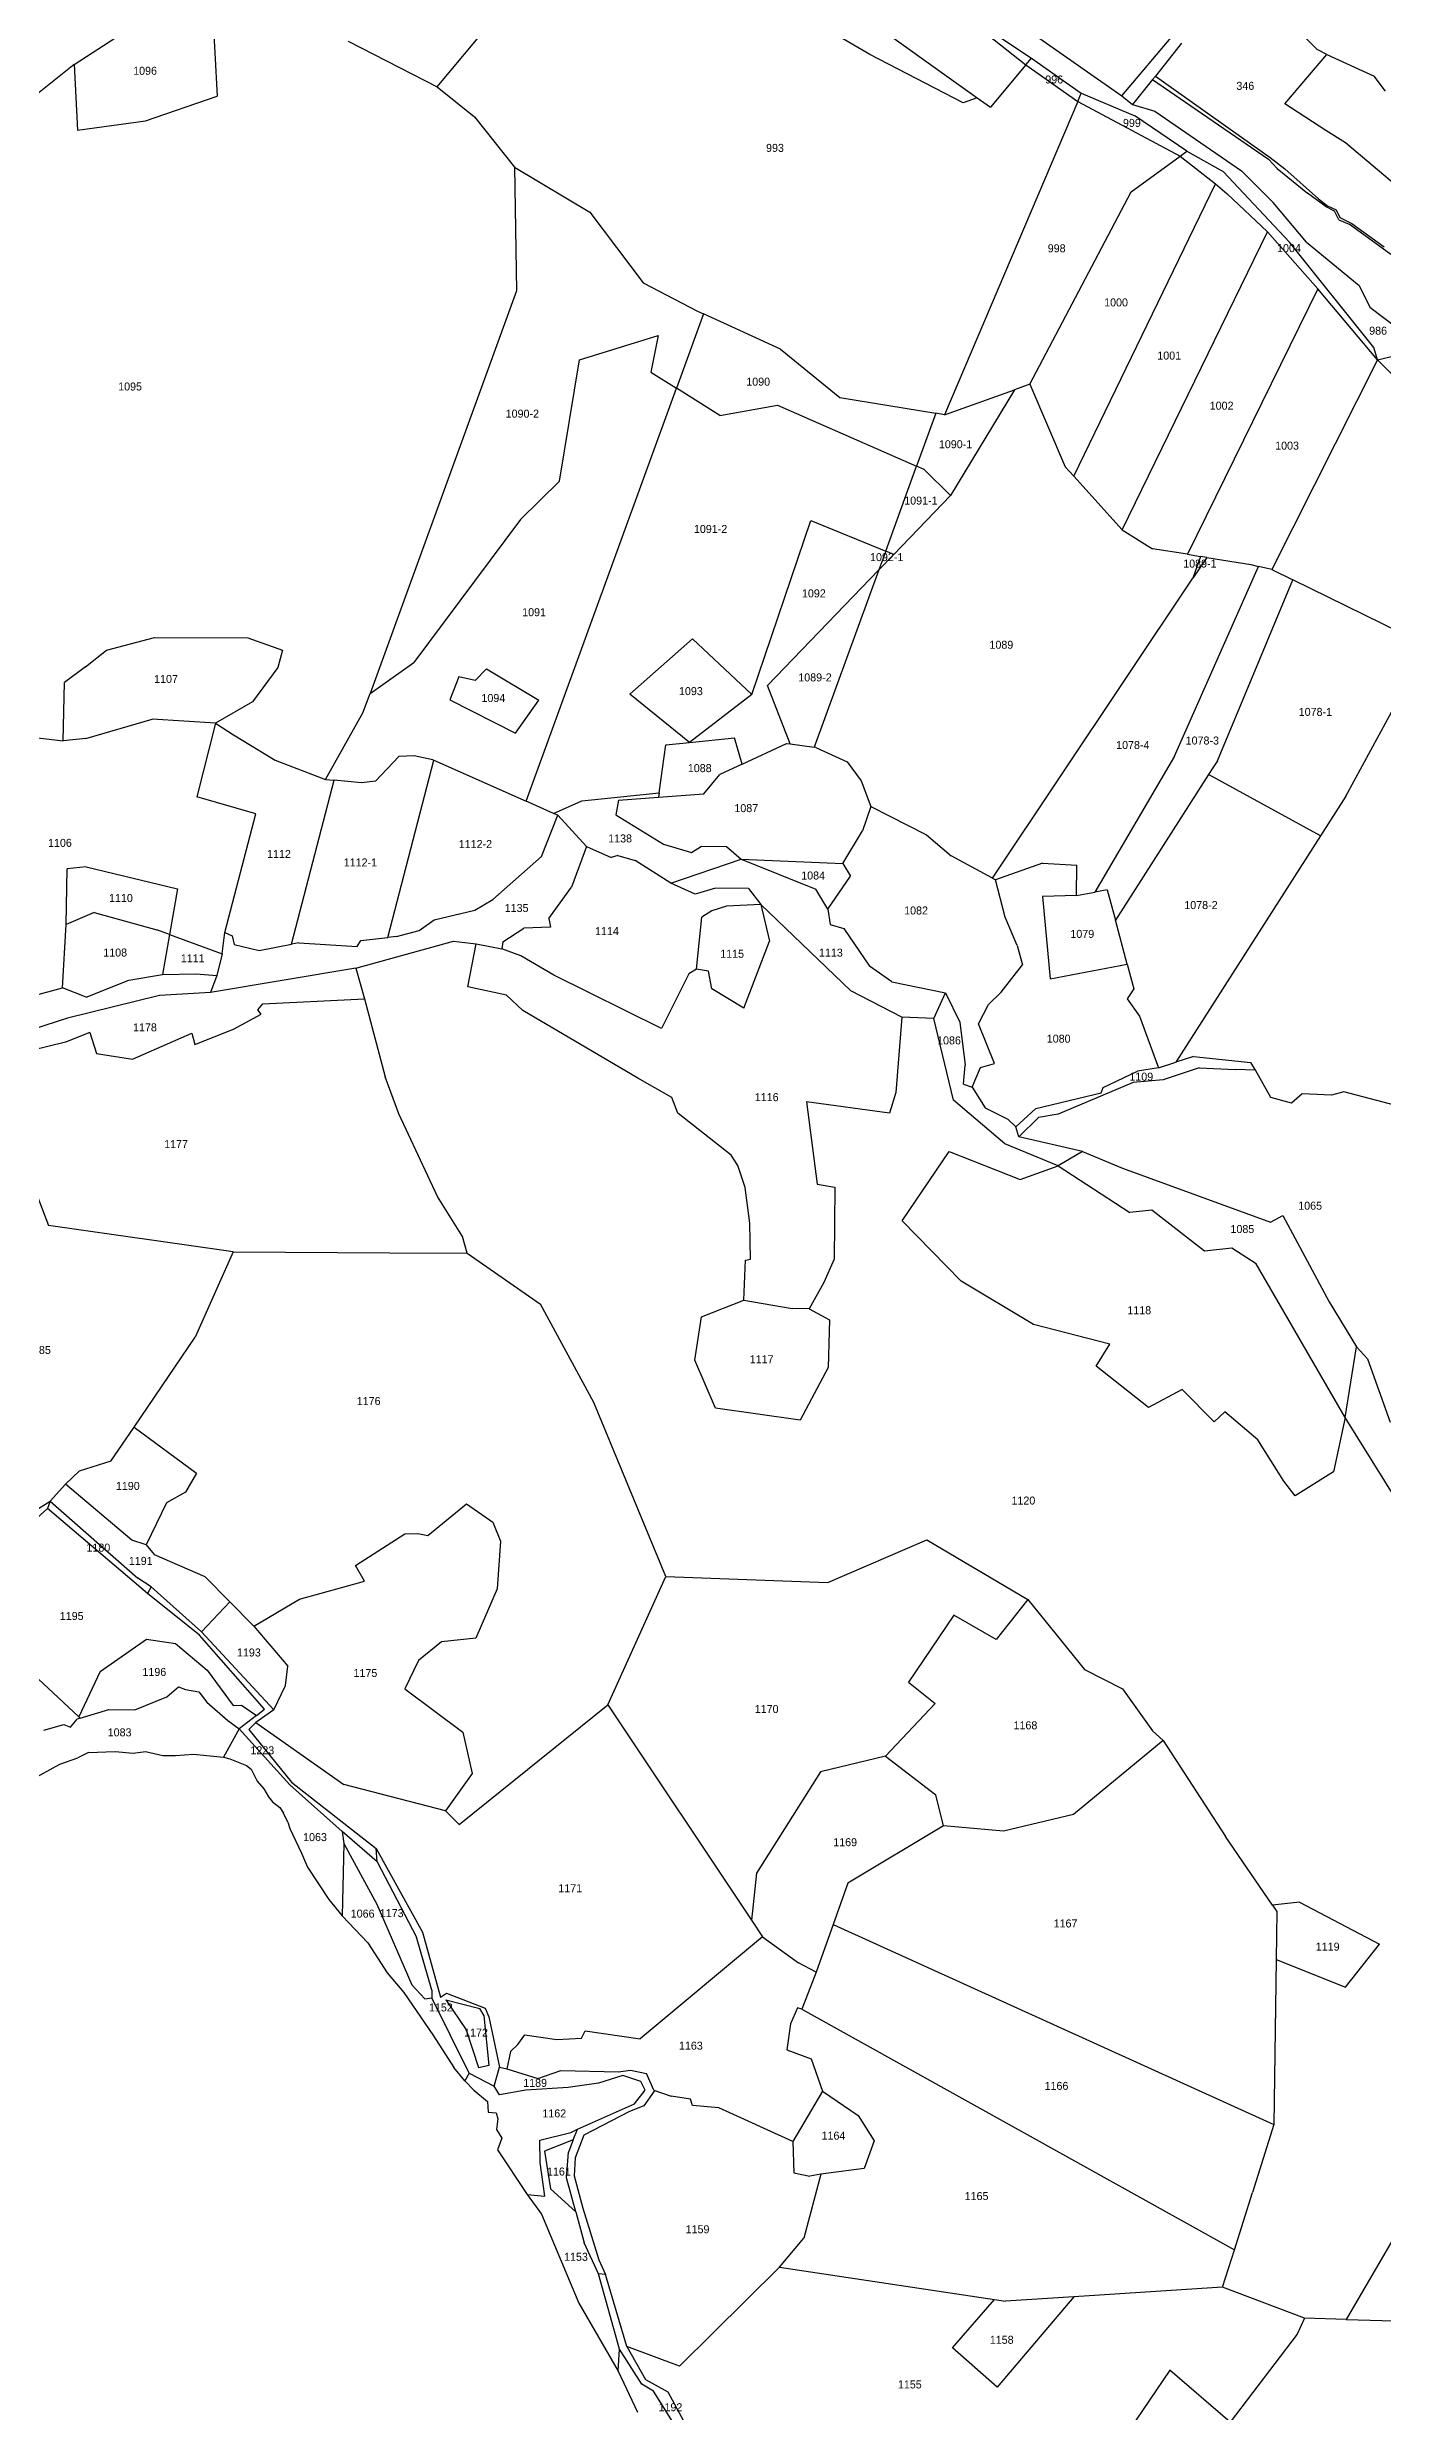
# Model space of a CAD drawing. Header units: metres. Extents: x 215851 to 218449, y 2702083 to 2704249.
# Drawn here: x 216972 to 217389, y 2702553 to 2703292 of the extents above; entities that cross this region are included whole.
import ezdxf
from ezdxf.enums import TextEntityAlignment as Align

# ---------------------------------------------------------------- set-up
doc = ezdxf.new("R2010")
doc.units = ezdxf.units.M

msp = doc.modelspace()

# ---------------------------------------------------------------- linework, layer by layer
at = {"layer": 'LIN'}
for p, q in [((217243.82, 2703321), (217307.32, 2703276.62)), ((217251.6, 2703306.69), (217277.26, 2703286.25)), ((217251.6, 2703306.69), (217279.07, 2703288.4)), ((216979.95, 2703286.39), (217000.42, 2703299.59)), ((217023.23, 2703303.61), (217024.67, 2703276.5)), ((217093.36, 2703279.39), (217110.43, 2703299.83)), ((217228.56, 2703289.47), (217202.31, 2703304.82)), ((217223.71, 2703303.39), (217262.08, 2703276)), ((217360.11, 2703299.21), (217368.25, 2703291.06)), ((217065.62, 2703293.73), (217093.36, 2703279.39)), ((217307.32, 2703276.62), (217323.79, 2703296.21)), ((217325.91, 2703293.09), (217317.82, 2703282.72)), ((217371.34, 2703289.53), (217368.25, 2703291.06)), ((216979.95, 2703286.39), (216948.97, 2703261.66)), ((216979.95, 2703286.39), (216981.06, 2703265.84)), ((217257.69, 2703274.42), (217228.56, 2703289.47)), ((217277.26, 2703286.25), (217266.21, 2703273.05)), ((217277.26, 2703286.25), (217279.07, 2703288.4)), ((217277.26, 2703286.25), (217293.48, 2703274.81)), ((217279.07, 2703288.4), (217294.61, 2703277.46)), ((217358.18, 2703274.15), (217371.34, 2703289.53)), ((217371.34, 2703289.53), (217386.12, 2703282.71)), ((217002.26, 2703268.75), (217024.67, 2703276.5)), ((217093.36, 2703279.39), (217105.04, 2703270.07)), ((217262.08, 2703276), (217257.69, 2703274.42)), ((217262.08, 2703276), (217266.21, 2703273.05)), ((217293.48, 2703274.81), (217294.61, 2703277.46)), ((217294.61, 2703277.46), (217311.33, 2703270.31)), ((217307.32, 2703276.62), (217310.64, 2703273.91)), ((217316.82, 2703281.69), (217310.64, 2703273.91)), ((217316.82, 2703281.69), (217317.82, 2703282.72)), ((217316.82, 2703281.69), (217353.1, 2703256.83)), ((217317.82, 2703282.72), (217353.58, 2703257.31)), ((217389.62, 2703278.1), (217386.12, 2703282.71)), ((216981.06, 2703265.84), (217002.26, 2703268.75)), ((217105.04, 2703270.07), (217117.56, 2703254.35)), ((217293.48, 2703274.81), (217251.84, 2703176.96)), ((217293.48, 2703274.81), (217325.48, 2703257.72)), ((217310.64, 2703273.91), (217317.56, 2703271.76)), ((217327.63, 2703259.36), (217311.33, 2703270.31)), ((217317.56, 2703271.76), (217344.69, 2703253.16)), ((217371.04, 2703265.8), (217358.18, 2703274.15)), ((217377.18, 2703261.92), (217371.04, 2703265.8)), ((217394.42, 2703247.38), (217377.18, 2703261.92)), ((217117.56, 2703254.35), (217141.11, 2703240.21)), ((217117.56, 2703254.35), (217118.21, 2703215.71)), ((217310.23, 2703246.62), (217325.48, 2703257.72)), ((217325.48, 2703257.72), (217327.63, 2703259.36)), ((217325.48, 2703257.72), (217336.55, 2703249.06)), ((217327.63, 2703259.36), (217338.95, 2703253)), ((217355.82, 2703253.93), (217353.1, 2703256.83)), ((217353.58, 2703257.31), (217358.15, 2703253.81)), ((217355.82, 2703253.93), (217365.23, 2703246.17)), ((217358.15, 2703253.81), (217368.76, 2703244.41)), ((217278.5, 2703186.48), (217310.23, 2703246.62)), ((217292.29, 2703157.75), (217336.55, 2703249.06)), ((217336.55, 2703249.06), (217340.16, 2703246)), ((217359.7, 2703230.9), (217338.95, 2703253)), ((217344.69, 2703253.16), (217354.52, 2703243.27)), ((217141.11, 2703240.21), (217157.74, 2703218.21)), ((217352.82, 2703234.14), (217340.16, 2703246)), ((217364.92, 2703230.88), (217354.52, 2703243.27)), ((217371.09, 2703241.89), (217365.23, 2703246.17)), ((217368.76, 2703244.41), (217371.5, 2703242.23)), ((217373.75, 2703240.57), (217371.09, 2703241.89)), ((217371.5, 2703242.23), (217374.2, 2703240.94)), ((217375.02, 2703237.9), (217373.75, 2703240.57)), ((217374.2, 2703240.94), (217375.43, 2703238.6)), ((217307.39, 2703140.97), (217352.82, 2703234.14)), ((217368.54, 2703216.33), (217352.82, 2703234.14)), ((217375.02, 2703237.9), (217378.32, 2703236.46)), ((217375.43, 2703238.6), (217379.18, 2703236.72)), ((217391.36, 2703226.99), (217378.32, 2703236.46)), ((217379.18, 2703236.72), (217389.2, 2703229.39)), ((217385.99, 2703197.92), (217359.7, 2703230.9)), ((217364.92, 2703230.88), (217381.46, 2703217.35)), ((217157.74, 2703218.21), (217174.72, 2703209.31)), ((217381.46, 2703217.35), (217384.7, 2703210.6)), ((217118.21, 2703215.71), (217072.42, 2703089.89)), ((217368.54, 2703216.33), (217327.79, 2703133.34)), ((217387.18, 2703194.06), (217368.54, 2703216.33)), ((217384.7, 2703210.6), (217393.24, 2703204.1)), ((217176.56, 2703208.48), (217168.11, 2703185.26)), ((217174.72, 2703209.31), (217176.56, 2703208.48)), ((217200.64, 2703197.48), (217176.56, 2703208.48)), ((217137.88, 2703194.06), (217162.44, 2703201.72)), ((217162.44, 2703201.72), (217160.13, 2703190.26)), ((217200.64, 2703197.48), (217219.2, 2703182.37)), ((217387.18, 2703194.06), (217385.99, 2703197.92)), ((217387.18, 2703194.06), (217394.52, 2703195.85)), ((217131.63, 2703156.23), (217137.88, 2703194.06)), ((217160.13, 2703190.26), (217168.11, 2703185.26)), ((217387.18, 2703194.06), (217354.1, 2703128.6)), ((217400.61, 2703180.79), (217387.18, 2703194.06)), ((217121.14, 2703056.21), (217168.11, 2703185.26)), ((217181.68, 2703176.76), (217168.11, 2703185.26)), ((217181.68, 2703176.76), (217199.72, 2703179.93)), ((217199.72, 2703179.93), (217243.17, 2703160.84)), ((217219.2, 2703182.37), (217249.19, 2703177.4)), ((217251.84, 2703176.96), (217273.78, 2703184.77)), ((217273.78, 2703184.77), (217253.73, 2703151.75)), ((217278.5, 2703186.48), (217273.78, 2703184.77)), ((217278.5, 2703186.48), (217289.55, 2703160.62)), ((217249.19, 2703177.4), (217243.17, 2703160.84)), ((217251.84, 2703176.96), (217249.19, 2703177.4)), ((217233.52, 2703134.33), (217243.17, 2703160.84)), ((217245.53, 2703159.79), (217243.17, 2703160.84)), ((217245.53, 2703159.79), (217253.73, 2703151.75)), ((217289.55, 2703160.62), (217292.29, 2703157.75)), ((217292.29, 2703157.75), (217307.39, 2703140.97)), ((217119.41, 2703144.25), (217131.63, 2703156.23)), ((217253.73, 2703151.75), (217236.02, 2703133.31)), ((217119.41, 2703144.25), (217086.08, 2703099.54)), ((217191.69, 2703089.54), (217210.1, 2703143.94)), ((217210.1, 2703143.94), (217233.52, 2703134.33)), ((217307.39, 2703140.97), (217316.87, 2703135.08)), ((217196.63, 2703092.3), (217231.4, 2703128.5)), ((217231.4, 2703128.5), (217211.21, 2703073.03)), ((217233.52, 2703134.33), (217231.4, 2703128.5)), ((217236.02, 2703133.31), (217231.4, 2703128.5)), ((217236.02, 2703133.31), (217233.52, 2703134.33)), ((217327.79, 2703133.34), (217316.87, 2703135.08)), ((217323.71, 2703070.24), (217349.99, 2703129.56)), ((217327.79, 2703133.34), (217331.86, 2703132.69)), ((217331.86, 2703132.69), (217329.47, 2703125.87)), ((217333.81, 2703132.37), (217329.47, 2703125.87)), ((217333.81, 2703132.37), (217331.86, 2703132.69)), ((217333.81, 2703132.37), (217347.56, 2703130.13)), ((217347.56, 2703130.13), (217349.99, 2703129.56)), ((217354.1, 2703128.6), (217349.99, 2703129.56)), ((217354.1, 2703128.6), (217360.68, 2703125.37)), ((217266.85, 2703032.16), (217329.47, 2703125.87)), ((217337.12, 2703068.79), (217360.68, 2703125.37)), ((217399.72, 2703106.17), (217360.68, 2703125.37)), ((216990.05, 2703103.36), (217005.03, 2703107.31)), ((217005.03, 2703107.31), (217034.23, 2703107.24)), ((217034.23, 2703107.24), (217045.07, 2703103.38)), ((217153.61, 2703089.59), (217173.2, 2703106.9)), ((217191.69, 2703089.54), (217173.2, 2703106.9)), ((216983.5, 2703098.19), (216990.05, 2703103.36)), ((217045.07, 2703103.38), (217043.64, 2703097.93)), ((217072.42, 2703089.89), (217086.08, 2703099.54)), ((217377.21, 2703057.75), (217403.29, 2703105.71)), ((216976.59, 2703075.1), (216976.99, 2703093.3)), ((216983.5, 2703098.19), (216976.99, 2703093.3)), ((217043.64, 2703097.93), (217035.65, 2703087.2)), ((217100.18, 2703095.02), (217097.38, 2703087.88)), ((217105.23, 2703093.92), (217100.18, 2703095.02)), ((217108.76, 2703097.54), (217105.23, 2703093.92)), ((217108.76, 2703097.54), (217125.14, 2703087.77)), ((217203.68, 2703074.1), (217196.63, 2703092.3)), ((217035.65, 2703087.2), (217024.11, 2703080.54)), ((217058.54, 2703062.96), (217070.17, 2703083.81)), ((217070.17, 2703083.81), (217072.42, 2703089.89)), ((217097.38, 2703087.88), (217117.89, 2703077.41)), ((217117.89, 2703077.41), (217125.14, 2703087.77)), ((217172.21, 2703074.53), (217153.61, 2703089.59)), ((217191.69, 2703089.54), (217172.21, 2703074.53)), ((216965.1, 2703076.44), (216976.59, 2703075.1)), ((216983.61, 2703075.77), (217004.31, 2703081.86)), ((217024.11, 2703080.54), (217004.31, 2703081.86)), ((217024.11, 2703080.54), (217018.3, 2703057.58)), ((217024.11, 2703080.54), (217029.79, 2703076.91)), ((217029.79, 2703076.91), (217042.8, 2703069.06)), ((216983.61, 2703075.77), (216976.59, 2703075.1)), ((217042.8, 2703069.06), (217058.54, 2703062.96)), ((217081.41, 2703070.14), (217074.12, 2703062.45)), ((217086.24, 2703070.39), (217081.41, 2703070.14)), ((217092.05, 2703069.1), (217086.24, 2703070.39)), ((217092.05, 2703069.1), (217092.32, 2703068.97)), ((217162.76, 2703058.76), (217164.82, 2703073.75)), ((217164.82, 2703073.75), (217172.21, 2703074.53)), ((217172.21, 2703074.53), (217186.3, 2703076.03)), ((217188.66, 2703067.78), (217186.3, 2703076.03)), ((217188.66, 2703067.78), (217202.52, 2703074.27)), ((217202.52, 2703074.27), (217203.68, 2703074.1)), ((217203.68, 2703074.1), (217211.21, 2703073.03)), ((217211.7, 2703072.96), (217211.21, 2703073.03)), ((217211.7, 2703072.96), (217221.44, 2703068.47)), ((217323.71, 2703070.24), (217298.81, 2703027.81)), ((217047.9, 2703011.52), (217061.19, 2703062.71)), ((217058.54, 2703062.96), (217061.19, 2703062.71)), ((217069.76, 2703061.9), (217061.19, 2703062.71)), ((217074.12, 2703062.45), (217069.76, 2703061.9)), ((217077.95, 2703013.62), (217092.32, 2703068.97)), ((217092.32, 2703068.97), (217121.14, 2703056.21)), ((217176.72, 2703058.46), (217181.72, 2703064.54)), ((217188.66, 2703067.78), (217181.72, 2703064.54)), ((217221.44, 2703068.47), (217225.86, 2703062.58)), ((217225.86, 2703062.58), (217228.82, 2703054.51)), ((217334.37, 2703064.48), (217305.28, 2703018.99)), ((217335.74, 2703066.63), (217334.37, 2703064.48)), ((217369.29, 2703045.35), (217334.37, 2703064.48)), ((217337.12, 2703068.79), (217335.74, 2703066.63)), ((217036.73, 2703052.26), (217018.3, 2703057.58)), ((217129.77, 2703052.39), (217121.14, 2703056.21)), ((217129.77, 2703052.39), (217138.56, 2703056.35)), ((217138.56, 2703056.35), (217162.76, 2703058.76)), ((217150.08, 2703056.55), (217149.2, 2703051.96)), ((217150.08, 2703056.55), (217162.58, 2703057.45)), ((217162.76, 2703058.76), (217162.58, 2703057.45)), ((217162.58, 2703057.45), (217176.72, 2703058.46)), ((217228.82, 2703054.51), (217226.21, 2703046.88)), ((217228.82, 2703054.51), (217246.22, 2703045.64)), ((217377.21, 2703057.75), (217369.29, 2703045.35)), ((217027.1, 2703015.17), (217036.73, 2703052.26)), ((217125.97, 2703038.96), (217131.07, 2703051.81)), ((217131.07, 2703051.81), (217129.77, 2703052.39)), ((217140.01, 2703042), (217131.07, 2703051.81)), ((217149.2, 2703051.96), (217164.14, 2703042.72)), ((217220.09, 2703036.75), (217226.21, 2703046.88)), ((217140.01, 2703042), (217135.34, 2703029.29)), ((217140.01, 2703042), (217147.71, 2703038.55)), ((217164.14, 2703042.72), (217172.85, 2703040.11)), ((217172.85, 2703040.11), (217175.98, 2703042.15)), ((217175.98, 2703042.15), (217183.81, 2703042)), ((217183.81, 2703042), (217188.35, 2703038.06)), ((217246.22, 2703045.64), (217254, 2703039.1)), ((217369.29, 2703045.35), (217324.13, 2702974.64)), ((216977.48, 2703017.65), (216977.8, 2703035.09)), ((216983.69, 2703035.68), (216977.8, 2703035.09)), ((216983.69, 2703035.68), (217012.25, 2703028.85)), ((217110.82, 2703025.49), (217125.97, 2703038.96)), ((217149.82, 2703039.26), (217147.71, 2703038.55)), ((217149.82, 2703039.26), (217155.25, 2703037.62)), ((217166.39, 2703030.57), (217155.25, 2703037.62)), ((217166.39, 2703030.57), (217188.35, 2703038.06)), ((217188.35, 2703038.06), (217220.09, 2703036.75)), ((217188.35, 2703038.06), (217211.63, 2703028.74)), ((217215.45, 2703022.41), (217222.52, 2703032.79)), ((217220.09, 2703036.75), (217222.52, 2703032.79)), ((217266.85, 2703032.16), (217254, 2703039.1)), ((217266.85, 2703032.16), (217267.82, 2703031.63)), ((217282.5, 2703036.79), (217267.82, 2703031.63)), ((217282.5, 2703036.79), (217293.26, 2703036.21)), ((217293.15, 2703026.74), (217293.26, 2703036.21)), ((217012.25, 2703028.85), (217009.74, 2703014.52)), ((217105.14, 2703022.09), (217110.82, 2703025.49)), ((217128.23, 2703019.54), (217135.34, 2703029.29)), ((217173.98, 2703027.17), (217166.39, 2703030.57)), ((217180.38, 2703029.04), (217173.98, 2703027.17)), ((217190.62, 2703028.92), (217180.38, 2703029.04)), ((217190.62, 2703028.92), (217194.54, 2703023.92)), ((217215.45, 2703022.41), (217211.63, 2703028.74)), ((217270.84, 2703019.96), (217267.82, 2703031.63)), ((217293.15, 2703026.74), (217282.53, 2703026.37)), ((217282.53, 2703026.37), (217284.88, 2703000.67)), ((217293.15, 2703026.74), (217298.81, 2703027.81)), ((217302.72, 2703028.54), (217298.81, 2703027.81)), ((217302.72, 2703028.54), (217305.28, 2703018.99)), ((216976.36, 2702997.86), (216977.48, 2703017.65)), ((216986.23, 2703021.36), (216977.48, 2703017.65)), ((216986.23, 2703021.36), (217005.83, 2703015.95)), ((217087.81, 2703015.79), (217092.44, 2703019.07)), ((217092.44, 2703019.07), (217105.14, 2703022.09)), ((217128.23, 2703019.54), (217128.78, 2703016.8)), ((217174.39, 2703003.75), (217176.04, 2703019.91)), ((217179.19, 2703021.98), (217176.04, 2703019.91)), ((217183.79, 2703023.35), (217179.19, 2703021.98)), ((217194.54, 2703023.92), (217183.79, 2703023.35)), ((217194.54, 2703023.92), (217197.22, 2703012.43)), ((217194.54, 2703023.92), (217222.59, 2702996.94)), ((217215.45, 2703022.41), (217216.18, 2703017.71)), ((217216.18, 2703017.71), (217220.4, 2703016.46)), ((217274.62, 2703011.06), (217270.84, 2703019.96)), ((217308.98, 2703005.22), (217305.28, 2703018.99)), ((217009.74, 2703014.52), (217005.83, 2703015.95)), ((217009.74, 2703014.52), (217007.55, 2703002.03)), ((217009.74, 2703014.52), (217026.19, 2703008.48)), ((217026.19, 2703008.48), (217027.1, 2703015.17)), ((217027.1, 2703015.17), (217029.36, 2703014.16)), ((217029.36, 2703014.16), (217029.99, 2703011.41)), ((217029.99, 2703011.41), (217037.79, 2703009.53)), ((217037.79, 2703009.53), (217047.9, 2703011.52)), ((217050.12, 2703011.96), (217047.9, 2703011.52)), ((217050.12, 2703011.96), (217068.36, 2703010.79)), ((217068, 2703004.05), (217098.46, 2703012.42)), ((217068.36, 2703010.79), (217069.57, 2703012.68)), ((217069.57, 2703012.68), (217077.95, 2703013.62)), ((217080.71, 2703013.93), (217077.95, 2703013.62)), ((217080.71, 2703013.93), (217087.81, 2703015.79)), ((217098.46, 2703012.42), (217105.52, 2703011.62)), ((217102.94, 2702998.14), (217105.52, 2703011.62)), ((217105.52, 2703011.62), (217113.58, 2703010.08)), ((217113.9, 2703012.25), (217113.58, 2703010.08)), ((217119.55, 2703007.87), (217113.58, 2703010.08)), ((217113.9, 2703012.25), (217120.48, 2703016.53)), ((217128.78, 2703016.8), (217120.48, 2703016.53)), ((217189.16, 2702991.55), (217197.22, 2703012.43)), ((217220.4, 2703016.46), (217228.47, 2703004.62)), ((217274.62, 2703011.06), (217276.27, 2703005.1)), ((217068, 2703004.05), (217022.61, 2702996.43)), ((217026.19, 2703008.48), (217024.57, 2703001.75)), ((217068, 2703004.05), (217070.72, 2702994.42)), ((217129.84, 2703001.8), (217119.55, 2703007.87)), ((217174.39, 2703003.75), (217172, 2703002.24)), ((217178.18, 2703003.11), (217174.39, 2703003.75)), ((217179.21, 2702997.53), (217178.18, 2703003.11)), ((217235.47, 2702999.78), (217228.47, 2703004.62)), ((217269.6, 2702996.52), (217276.27, 2703005.1)), ((217284.88, 2703000.67), (217308.98, 2703005.22)), ((217308.98, 2703005.22), (217311.04, 2702997.51)), ((216939, 2702987.75), (216976.36, 2702997.86)), ((216983.7, 2702994.97), (216976.36, 2702997.86)), ((217006.62, 2702995.52), (216977.91, 2702988.42)), ((216983.7, 2702994.97), (216997.08, 2703000.22)), ((216997.08, 2703000.22), (217007.55, 2703002.03)), ((217022.61, 2702996.43), (217006.62, 2702995.52)), ((217007.55, 2703002.03), (217018.11, 2703002.26)), ((217018.11, 2703002.26), (217024.57, 2703001.75)), ((217024.57, 2703001.75), (217022.61, 2702996.43)), ((217115.02, 2702995.56), (217102.94, 2702998.14)), ((217120.13, 2702990.83), (217115.02, 2702995.56)), ((217163.43, 2702985.18), (217129.84, 2703001.8)), ((217172, 2703002.24), (217163.43, 2702985.18)), ((217189.16, 2702991.55), (217179.21, 2702997.53)), ((217238.58, 2702988.66), (217222.59, 2702996.94)), ((217235.47, 2702999.78), (217252.2, 2702996.35)), ((217248.52, 2702988.29), (217252.2, 2702996.35)), ((217252.2, 2702996.35), (217256.66, 2702987.19)), ((217265.59, 2702992.69), (217269.6, 2702996.52)), ((217311.04, 2702997.51), (217308.95, 2702994.38)), ((216977.91, 2702988.42), (216909.36, 2702966.16)), ((217029.75, 2702985), (217038.36, 2702989.68)), ((217037.39, 2702991.03), (217038.91, 2702992.89)), ((217038.36, 2702989.68), (217037.39, 2702991.03)), ((217038.91, 2702992.89), (217070.72, 2702994.42)), ((217070.72, 2702994.42), (217077.19, 2702970.02)), ((217156.11, 2702969.65), (217120.13, 2702990.83)), ((217238.58, 2702988.66), (217236.67, 2702965.19)), ((217248.52, 2702988.29), (217238.58, 2702988.66)), ((217254.64, 2702962.77), (217248.52, 2702988.29)), ((217262.48, 2702986.65), (217265.59, 2702992.69)), ((217308.95, 2702994.38), (217312.76, 2702989.02)), ((217312.76, 2702989.02), (217318.75, 2702972.89)), ((216977.24, 2702980.91), (216955.42, 2702975.55)), ((216984.83, 2702983.94), (216977.24, 2702980.91)), ((216984.83, 2702983.94), (216986.91, 2702977.37)), ((216998.25, 2702975.56), (217016.78, 2702983.67)), ((217016.78, 2702983.67), (217017.7, 2702980.21)), ((217017.7, 2702980.21), (217029.75, 2702985)), ((217256.66, 2702987.19), (217258.36, 2702973.71)), ((217267.46, 2702974.24), (217262.48, 2702986.65)), ((216986.91, 2702977.37), (216998.25, 2702975.56)), ((217257.78, 2702967.75), (217258.36, 2702973.71)), ((217263.15, 2702972.96), (217267.46, 2702974.24)), ((217318.75, 2702972.89), (217324.13, 2702974.64)), ((217329.71, 2702976.45), (217324.13, 2702974.64)), ((217329.71, 2702976.45), (217347.58, 2702974.57)), ((217348.99, 2702972.09), (217347.58, 2702974.57)), ((217081.4, 2702958.53), (217077.19, 2702970.02)), ((217166.67, 2702963.58), (217156.11, 2702969.65)), ((217257.78, 2702967.75), (217260.48, 2702966.81)), ((217260.48, 2702966.81), (217263.15, 2702972.96)), ((217260.48, 2702966.81), (217264.57, 2702960.34)), ((217310.82, 2702968.28), (217287.36, 2702958.43)), ((217300.87, 2702965.01), (217301.49, 2702966.73)), ((217301.49, 2702966.73), (217312.2, 2702971.88)), ((217320.15, 2702969.1), (217310.82, 2702968.28)), ((217318.75, 2702972.89), (217312.2, 2702971.88)), ((217331.48, 2702972.9), (217320.15, 2702969.1)), ((217331.48, 2702972.9), (217342.67, 2702972.4)), ((217348.99, 2702972.09), (217342.67, 2702972.4)), ((217353.83, 2702963.57), (217348.99, 2702972.09)), ((217093.47, 2702932.62), (217081.4, 2702958.53)), ((217168.56, 2702958.73), (217166.67, 2702963.58)), ((217185.2, 2702945.63), (217168.56, 2702958.73)), ((217234.68, 2702958.69), (217208.74, 2702962.25)), ((217208.74, 2702962.25), (217212.09, 2702936.54)), ((217236.67, 2702965.19), (217234.68, 2702958.69)), ((217270.74, 2702949.14), (217254.64, 2702962.77)), ((217264.57, 2702960.34), (217271.7, 2702956.88)), ((217274.18, 2702954.4), (217280.43, 2702960.13)), ((217280.43, 2702960.13), (217300.87, 2702965.01)), ((217287.36, 2702958.43), (217281.22, 2702957.39)), ((217360.31, 2702961.8), (217353.83, 2702963.57)), ((217363.62, 2702964.71), (217360.31, 2702961.8)), ((217372.78, 2702964.28), (217363.62, 2702964.71)), ((217376.6, 2702965.32), (217372.78, 2702964.28)), ((217396.8, 2702960.08), (217376.6, 2702965.32)), ((217271.7, 2702956.88), (217274.18, 2702954.4)), ((217275.13, 2702951.26), (217274.18, 2702954.4)), ((217281.22, 2702957.39), (217275.13, 2702951.26)), ((217295.04, 2702946.74), (217275.13, 2702951.26)), ((217187.33, 2702942.35), (217185.2, 2702945.63)), ((217238.65, 2702925.07), (217253.35, 2702946.69)), ((217253.35, 2702946.69), (217275.56, 2702937.94)), ((217287.34, 2702942.28), (217270.74, 2702949.14)), ((217295.04, 2702946.74), (217287.34, 2702942.28)), ((217295.04, 2702946.74), (217307.44, 2702941.53)), ((216965.98, 2702939.19), (216971.93, 2702923.57)), ((217189.64, 2702935.5), (217187.33, 2702942.35)), ((217212.09, 2702936.54), (217217.63, 2702935.6)), ((217275.56, 2702937.94), (217287.34, 2702942.28)), ((217287.34, 2702942.28), (217309.77, 2702927.67)), ((217307.44, 2702941.53), (217353.73, 2702924.61)), ((217101.35, 2702920.16), (217093.47, 2702932.62)), ((217191.05, 2702924.35), (217189.64, 2702935.5)), ((217217.63, 2702935.6), (217217.36, 2702913.04)), ((217029.63, 2702915.37), (216971.93, 2702923.57)), ((217191.25, 2702913.11), (217191.05, 2702924.35)), ((217257.1, 2702906.24), (217238.65, 2702925.07)), ((217316.62, 2702928.4), (217309.77, 2702927.67)), ((217333.07, 2702915.62), (217316.62, 2702928.4)), ((217353.73, 2702924.61), (217357.54, 2702926.68)), ((217357.54, 2702926.68), (217372.02, 2702899.78)), ((217029.63, 2702915.37), (217017.83, 2702888.73)), ((217029.63, 2702915.37), (217078.55, 2702915.06)), ((217078.55, 2702915.06), (217102.73, 2702914.91)), ((217102.73, 2702914.91), (217101.35, 2702920.16)), ((217102.73, 2702914.91), (217125.69, 2702899.01)), ((217341.59, 2702916.53), (217333.07, 2702915.62)), ((217349.28, 2702911.59), (217341.59, 2702916.53)), ((217189.18, 2702900.31), (217189.68, 2702912.79)), ((217189.68, 2702912.79), (217191.25, 2702913.11)), ((217217.36, 2702913.04), (217214.22, 2702905.82)), ((217377, 2702863.62), (217349.28, 2702911.59)), ((217175.92, 2702895.1), (217189.18, 2702900.31)), ((217189.18, 2702900.31), (217204.31, 2702897.66)), ((217214.22, 2702905.82), (217209.64, 2702897.55)), ((217279.65, 2702892.63), (217257.1, 2702906.24)), ((217372.02, 2702899.78), (217380.54, 2702885.74)), ((217142.33, 2702868.27), (217125.69, 2702899.01)), ((217173.86, 2702881.49), (217175.92, 2702895.1)), ((217209.64, 2702897.55), (217204.31, 2702897.66)), ((217209.64, 2702897.55), (217215.97, 2702894.12)), ((217215.97, 2702894.12), (217215.58, 2702879.25)), ((217303.52, 2702886.52), (217279.65, 2702892.63)), ((216998.72, 2702860.63), (217017.83, 2702888.73)), ((217299.27, 2702879.65), (217303.52, 2702886.52)), ((217377, 2702863.62), (217380.54, 2702885.74)), ((217380.54, 2702885.74), (217384.01, 2702881.96)), ((217180.36, 2702866.49), (217173.86, 2702881.49)), ((217215.58, 2702879.25), (217206.75, 2702862.74)), ((217315.62, 2702866.71), (217299.27, 2702879.65)), ((217384.01, 2702881.96), (217391.14, 2702862.18)), ((217326.11, 2702872.37), (217315.62, 2702866.71)), ((217336.11, 2702862.28), (217326.11, 2702872.37)), ((217164.79, 2702813.89), (217142.33, 2702868.27)), ((217206.75, 2702862.74), (217180.36, 2702866.49)), ((217339.5, 2702865.42), (217336.11, 2702862.28)), ((217349.72, 2702856.64), (217339.5, 2702865.42)), ((217377, 2702863.62), (217373.41, 2702846.65)), ((217393.43, 2702837.31), (217377, 2702863.62)), ((216991.45, 2702849.92), (216998.72, 2702860.63)), ((216998.72, 2702860.63), (217018.15, 2702846.18)), ((217357.91, 2702843.74), (217349.72, 2702856.64)), ((216991.45, 2702849.92), (216981.56, 2702846.85)), ((216972.49, 2702837.5), (216977.26, 2702842.76)), ((216977.26, 2702842.76), (216981.56, 2702846.85)), ((216997.99, 2702825.25), (216977.26, 2702842.76)), ((217014.79, 2702840.28), (217008.83, 2702836.94)), ((217018.15, 2702846.18), (217014.79, 2702840.28)), ((217361.38, 2702839.13), (217357.91, 2702843.74)), ((217373.41, 2702846.65), (217361.38, 2702839.13)), ((216971.6, 2702835.2), (216942.55, 2702808.71)), ((216963.76, 2702831.92), (216972.49, 2702837.5)), ((216972.49, 2702837.5), (216971.6, 2702835.2)), ((217002.92, 2702808.6), (216971.6, 2702835.2)), ((216972.49, 2702837.5), (216999.88, 2702813.37)), ((217008.83, 2702836.94), (217002.45, 2702823.82)), ((217090.42, 2702826.69), (217102.56, 2702836.6)), ((217102.56, 2702836.6), (217110.82, 2702830.86)), ((217002.45, 2702823.82), (216997.99, 2702825.25)), ((217067.85, 2702817.31), (217083.33, 2702827.26)), ((217083.33, 2702827.26), (217087.36, 2702827.39)), ((217087.36, 2702827.39), (217090.42, 2702826.69)), ((217110.82, 2702830.86), (217113.12, 2702824.99)), ((217215.48, 2702812.09), (217246.35, 2702825.42)), ((217246.35, 2702825.42), (217277.87, 2702806.77)), ((217002.45, 2702823.82), (217004.99, 2702820.83)), ((217004.99, 2702820.83), (217020.79, 2702813.96)), ((217113.12, 2702824.99), (217112.13, 2702810.06)), ((217003.99, 2702810.65), (216999.88, 2702813.37)), ((217003.99, 2702810.65), (217002.92, 2702808.6)), ((217003.99, 2702810.65), (217019.79, 2702796.66)), ((217020.79, 2702813.96), (217028.64, 2702805.99)), ((217050.36, 2702806.85), (217070.72, 2702812.45)), ((217070.72, 2702812.45), (217067.85, 2702817.31)), ((217146.72, 2702773.87), (217164.79, 2702813.89)), ((217164.79, 2702813.89), (217215.48, 2702812.09)), ((216944.36, 2702804.66), (216981.44, 2702770.04)), ((217019.11, 2702795.55), (217002.92, 2702808.6)), ((217028.64, 2702805.99), (217019.79, 2702796.66)), ((217028.64, 2702805.99), (217036.09, 2702798.42)), ((217036.09, 2702798.42), (217050.36, 2702806.85)), ((217112.13, 2702810.06), (217105.44, 2702794.69)), ((217277.87, 2702806.77), (217268.03, 2702794.25)), ((217277.87, 2702806.77), (217295.65, 2702784.91)), ((217019.79, 2702796.66), (217042.41, 2702772.24)), ((217036.09, 2702798.42), (217046.77, 2702785.87)), ((217254.79, 2702801.83), (217240.59, 2702780.94)), ((217268.03, 2702794.25), (217254.79, 2702801.83)), ((216988.11, 2702784.25), (217002.54, 2702794.38)), ((217002.54, 2702794.38), (217011.63, 2702793.02)), ((217011.63, 2702793.02), (217021.55, 2702784.69)), ((217039.49, 2702772.51), (217019.11, 2702795.55)), ((217094.71, 2702793.48), (217087.56, 2702787.64)), ((217105.44, 2702794.69), (217094.71, 2702793.48)), ((216988.11, 2702784.25), (216981.44, 2702770.04)), ((217021.55, 2702784.69), (217029.7, 2702773.64)), ((217046.01, 2702779.87), (217046.77, 2702785.87)), ((217087.56, 2702787.64), (217083.26, 2702778.83)), ((217240.59, 2702780.94), (217248.95, 2702774.23)), ((217295.65, 2702784.91), (217307.52, 2702778.8)), ((216998.93, 2702772.28), (217008.92, 2702776.37)), ((217008.92, 2702776.37), (217012.62, 2702779.44)), ((217012.62, 2702779.44), (217014.77, 2702778.64)), ((217014.77, 2702778.64), (217018.94, 2702777.86)), ((217018.94, 2702777.86), (217021.41, 2702774.68)), ((217021.41, 2702774.68), (217027.97, 2702768.9)), ((217029.7, 2702773.64), (217032.22, 2702773.74)), ((217032.22, 2702773.74), (217036.92, 2702770.5)), ((217042.41, 2702772.24), (217046.01, 2702779.87)), ((217083.26, 2702778.83), (217101.4, 2702765.25)), ((217100.29, 2702736.41), (217146.72, 2702773.87)), ((217146.72, 2702773.87), (217191.56, 2702706.57)), ((217248.95, 2702774.23), (217233.44, 2702757.75)), ((217307.52, 2702778.8), (217316.9, 2702765.68)), ((216970.5, 2702765.94), (216976.74, 2702767.7)), ((216976.74, 2702767.7), (216978.82, 2702766.81)), ((216978.82, 2702766.81), (216980.95, 2702769.38)), ((216981.87, 2702769.64), (216980.95, 2702769.38)), ((216981.87, 2702769.64), (216981.44, 2702770.04)), ((216981.87, 2702769.64), (216990.82, 2702772.38)), ((216990.82, 2702772.38), (216998.93, 2702772.28)), ((217031.51, 2702766.28), (217026.59, 2702757.46)), ((217027.97, 2702768.9), (217031.51, 2702766.28)), ((217036.92, 2702770.5), (217031.51, 2702766.28)), ((217031.51, 2702766.28), (217047.31, 2702748.82)), ((217036.77, 2702768.29), (217034.53, 2702766.11)), ((217034.53, 2702766.11), (217047.9, 2702749.69)), ((217042.41, 2702772.24), (217036.77, 2702768.29)), ((217036.77, 2702768.29), (217064.2, 2702748.88)), ((217036.92, 2702770.5), (217039.49, 2702772.51)), ((216984.44, 2702758.89), (216981.13, 2702757.31)), ((216984.44, 2702758.89), (216992.75, 2702759.28)), ((216992.75, 2702759.28), (216998.43, 2702758.72)), ((216998.43, 2702758.72), (217002.23, 2702759.2)), ((217002.23, 2702759.2), (217007.72, 2702757.94)), ((217101.4, 2702765.25), (217104.36, 2702752.35)), ((217320.2, 2702762.66), (217292.21, 2702739.55)), ((217320.2, 2702762.66), (217316.9, 2702765.68)), ((217320.2, 2702762.66), (217339.61, 2702732.7)), ((216967.36, 2702750.83), (216975.51, 2702755.3)), ((216975.51, 2702755.3), (216981.13, 2702757.31)), ((217007.72, 2702757.94), (217011.67, 2702757.94)), ((217011.67, 2702757.94), (217017.27, 2702758.4)), ((217017.27, 2702758.4), (217026.59, 2702757.46)), ((217026.59, 2702757.46), (217028.57, 2702756.99)), ((217028.57, 2702756.99), (217033.85, 2702754.85)), ((217033.85, 2702754.85), (217035.23, 2702753.71)), ((217035.23, 2702753.71), (217037.2, 2702749.99)), ((217104.36, 2702752.35), (217096.02, 2702740.71)), ((217213.15, 2702752.88), (217193.11, 2702721.24)), ((217233.44, 2702757.75), (217213.15, 2702752.88)), ((217233.44, 2702757.75), (217249.2, 2702745.65)), ((217037.2, 2702749.99), (217039.19, 2702747.58)), ((217039.19, 2702747.58), (217040.71, 2702745.04)), ((217040.71, 2702745.04), (217041.99, 2702743.52)), ((217063.75, 2702734.27), (217047.31, 2702748.82)), ((217047.9, 2702749.69), (217074.34, 2702728.9)), ((217096.02, 2702740.71), (217064.2, 2702748.88)), ((217251.53, 2702735.98), (217249.2, 2702745.65)), ((217041.99, 2702743.52), (217044.2, 2702741.77)), ((217044.2, 2702741.77), (217045.37, 2702739.96)), ((217046.75, 2702737.12), (217045.37, 2702739.96)), ((217046.75, 2702737.12), (217047.33, 2702735.17)), ((217096.02, 2702740.71), (217100.29, 2702736.41)), ((217292.21, 2702739.55), (217270.33, 2702734.33)), ((217047.33, 2702735.17), (217051.03, 2702727.46)), ((217064.25, 2702730.5), (217063.71, 2702707.9)), ((217074.61, 2702724.78), (217063.75, 2702734.27)), ((217063.75, 2702734.27), (217064.25, 2702730.5)), ((217064.25, 2702730.5), (217074.52, 2702711.58)), ((217251.53, 2702735.98), (217221.69, 2702718.14)), ((217270.33, 2702734.33), (217251.53, 2702735.98)), ((217354.38, 2702711.25), (217339.61, 2702732.7)), ((217051.03, 2702727.46), (217052.88, 2702723.14)), ((217052.88, 2702723.14), (217059.51, 2702713.01)), ((217074.61, 2702724.78), (217074.34, 2702728.9)), ((217074.34, 2702728.9), (217088.78, 2702702.81)), ((217074.61, 2702724.78), (217086.93, 2702701.25)), ((217193.11, 2702721.24), (217191.56, 2702706.57)), ((217221.69, 2702718.14), (217217.08, 2702705.17)), ((217059.51, 2702713.01), (217063.71, 2702707.9)), ((217063.71, 2702707.9), (217071.73, 2702699.41)), ((217074.52, 2702711.58), (217085.44, 2702686.36)), ((217362.76, 2702712.17), (217354.38, 2702711.25)), ((217354.38, 2702711.25), (217355.75, 2702709.26)), ((217355.75, 2702709.26), (217355.53, 2702694.28)), ((217362.76, 2702712.17), (217387.74, 2702699.05)), ((217091.73, 2702684.69), (217086.93, 2702701.25)), ((217088.78, 2702702.81), (217094.43, 2702682.49)), ((217195.03, 2702701.34), (217156.83, 2702669.42)), ((217191.56, 2702706.57), (217195.03, 2702701.34)), ((217195.03, 2702701.34), (217206.22, 2702693.23)), ((217217.08, 2702705.17), (217211.77, 2702690.26)), ((217217.08, 2702705.17), (217354.78, 2702642.7)), ((217071.73, 2702699.41), (217077.81, 2702690.12)), ((217211.77, 2702690.26), (217206.22, 2702693.23)), ((217355.53, 2702694.28), (217354.78, 2702642.7)), ((217355.53, 2702694.28), (217377.2, 2702685.63)), ((217377.2, 2702685.63), (217387.74, 2702699.05)), ((217077.81, 2702690.12), (217082.98, 2702683.98)), ((217085.44, 2702686.36), (217089.57, 2702681.95)), ((217211.77, 2702690.26), (217207.35, 2702678.68)), ((217082.98, 2702683.98), (217092.28, 2702670.39)), ((217089.57, 2702681.95), (217091.68, 2702682.29)), ((217091.73, 2702684.69), (217091.68, 2702682.29)), ((217103.37, 2702658.68), (217091.68, 2702682.29)), ((217094.43, 2702682.49), (217096.26, 2702683.75)), ((217096.11, 2702681.68), (217102.42, 2702672.31)), ((217096.11, 2702681.68), (217106.71, 2702678.89)), ((217096.26, 2702683.75), (217108.41, 2702679.07)), ((217108.09, 2702676.62), (217106.71, 2702678.89)), ((217108.41, 2702679.07), (217109.56, 2702676.34)), ((217205.93, 2702679.1), (217203.79, 2702674.09)), ((217207.35, 2702678.68), (217205.93, 2702679.1)), ((217207.35, 2702678.68), (217342.45, 2702603.54)), ((217092.28, 2702670.39), (217098.56, 2702660.54)), ((217102.42, 2702672.31), (217106.27, 2702660.54)), ((217109.59, 2702661.19), (217108.09, 2702676.62)), ((217109.56, 2702676.34), (217112.9, 2702660.55)), ((217118.54, 2702667.72), (217120.78, 2702670.66)), ((217120.78, 2702670.66), (217130.77, 2702669.28)), ((217138.52, 2702669.64), (217139.63, 2702671.96)), ((217139.63, 2702671.96), (217156.83, 2702669.42)), ((217203.79, 2702674.09), (217202.6, 2702666.06)), ((217430.02, 2702672.3), (217377.35, 2702581.79)), ((217116.3, 2702665.53), (217115.2, 2702660.05)), ((217116.3, 2702665.53), (217118.54, 2702667.72)), ((217130.77, 2702669.28), (217138.52, 2702669.64)), ((217202.6, 2702666.06), (217210.25, 2702663.23)), ((217210.25, 2702663.23), (217213.8, 2702653.14)), ((217102.04, 2702656.33), (217098.56, 2702660.54)), ((217103.37, 2702658.68), (217102.04, 2702656.33)), ((217102.04, 2702656.33), (217104.85, 2702653.41)), ((217103.37, 2702658.68), (217111.19, 2702654.71)), ((217106.27, 2702660.54), (217109.59, 2702661.19)), ((217111.19, 2702654.71), (217112.9, 2702660.55)), ((217112.9, 2702660.55), (217115.2, 2702660.05)), ((217115.2, 2702660.05), (217124.86, 2702657.1)), ((217124.86, 2702657.1), (217132.06, 2702659.55)), ((217132.06, 2702659.55), (217150.03, 2702659.16)), ((217143.83, 2702655.65), (217134.31, 2702654.28)), ((217151.35, 2702658.03), (217143.83, 2702655.65)), ((217150.03, 2702659.16), (217153.76, 2702659.66)), ((217157.03, 2702656.17), (217151.35, 2702658.03)), ((217153.76, 2702659.66), (217158.83, 2702658.66)), ((217158.35, 2702653.45), (217157.03, 2702656.17)), ((217161.06, 2702653.37), (217158.83, 2702658.66)), ((217104.85, 2702653.41), (217109.07, 2702649.88)), ((217109.07, 2702649.88), (217109.27, 2702646.53)), ((217112.86, 2702651.96), (217111.19, 2702654.71)), ((217121.08, 2702653.4), (217112.86, 2702651.96)), ((217134.31, 2702654.28), (217121.08, 2702653.4)), ((217137.21, 2702641.24), (217155.02, 2702649.18)), ((217157.94, 2702648.56), (217153.49, 2702646.78)), ((217155.02, 2702649.18), (217158.35, 2702653.45)), ((217161.17, 2702653.1), (217157.94, 2702648.56)), ((217161.06, 2702653.37), (217161.17, 2702653.1)), ((217161.06, 2702653.37), (217166.49, 2702651.53)), ((217172.52, 2702650.59), (217166.49, 2702651.53)), ((217173.16, 2702648.61), (217172.52, 2702650.59)), ((217181.36, 2702647.87), (217173.16, 2702648.61)), ((217213.8, 2702653.14), (217204.49, 2702637.34)), ((217213.8, 2702653.14), (217224.91, 2702645.49)), ((217109.27, 2702646.53), (217111.82, 2702646.34)), ((217111.82, 2702646.34), (217112.35, 2702644.45)), ((217112.35, 2702644.45), (217111.95, 2702641.08)), ((217111.95, 2702641.08), (217113.63, 2702638.45)), ((217135.12, 2702640.21), (217137.21, 2702641.24)), ((217135.91, 2702637.88), (217137.21, 2702641.24)), ((217153.49, 2702646.78), (217139.21, 2702639.35)), ((217204.49, 2702637.34), (217181.36, 2702647.87)), ((217224.91, 2702645.49), (217229.89, 2702637.57)), ((217354.78, 2702642.7), (217348.1, 2702621.45)), ((217113.63, 2702638.45), (217112.25, 2702634.78)), ((217112.25, 2702634.78), (217121.54, 2702620.79)), ((217125.46, 2702637.79), (217135.12, 2702640.21)), ((217125.52, 2702630.84), (217125.46, 2702637.79)), ((217135.91, 2702637.88), (217126.93, 2702634.36)), ((217126.93, 2702634.36), (217128.8, 2702622.53)), ((217133.77, 2702626.04), (217134.44, 2702634.04)), ((217135.91, 2702637.88), (217134.44, 2702634.04)), ((217139.21, 2702639.35), (217136.45, 2702632.25)), ((217204.49, 2702637.34), (217204.81, 2702627.55)), ((217229.89, 2702637.57), (217226.76, 2702628.94)), ((217127.05, 2702620.32), (217125.52, 2702630.84)), ((217136.67, 2702615.42), (217133.77, 2702626.04)), ((217136.45, 2702632.25), (217136.22, 2702626.68)), ((217136.22, 2702626.68), (217138.92, 2702616.57)), ((217204.81, 2702627.55), (217209.83, 2702626.52)), ((217213.23, 2702627.15), (217207.9, 2702607.18)), ((217213.23, 2702627.15), (217209.83, 2702626.52)), ((217226.76, 2702628.94), (217213.23, 2702627.15)), ((217121.54, 2702620.79), (217127.05, 2702620.32)), ((217121.54, 2702620.79), (217125.94, 2702614.71)), ((217128.8, 2702622.53), (217136.67, 2702615.42)), ((217342.45, 2702603.54), (217348.1, 2702621.45)), ((217125.94, 2702614.71), (217137.61, 2702586.84)), ((217136.67, 2702615.42), (217139.3, 2702605.74)), ((217138.92, 2702616.57), (217143.88, 2702600.44)), ((217143.75, 2702596.06), (217139.3, 2702605.74)), ((217200.31, 2702598.13), (217207.9, 2702607.18)), ((217143.88, 2702600.44), (217145.98, 2702595.86)), ((217200.31, 2702598.13), (217169.08, 2702567.2)), ((217200.31, 2702598.13), (217267.47, 2702588.04)), ((217338.76, 2702591.83), (217342.45, 2702603.54)), ((217145.98, 2702595.86), (217143.75, 2702596.06)), ((217150.36, 2702572.49), (217143.75, 2702596.06)), ((217152.66, 2702573.36), (217145.98, 2702595.86)), ((217292.25, 2702588.84), (217268.31, 2702560.65)), ((217292.25, 2702588.84), (217270.91, 2702587.46)), ((217338.76, 2702591.83), (217292.25, 2702588.84)), ((217364.32, 2702582.17), (217338.76, 2702591.83)), ((217137.61, 2702586.84), (217149.93, 2702565.63)), ((217254.42, 2702572.85), (217267.47, 2702588.04)), ((217267.47, 2702588.04), (217270.91, 2702587.46)), ((217364.32, 2702582.17), (217362.09, 2702577.16)), ((217377.35, 2702581.79), (217364.32, 2702582.17)), ((217377.35, 2702581.79), (217388.58, 2702581.47)), ((217388.58, 2702581.47), (217409.97, 2702580.85)), ((217362.09, 2702577.16), (217341.17, 2702549.66)), ((217149.93, 2702565.63), (217150.36, 2702572.49)), ((217157.34, 2702561.59), (217150.36, 2702572.49)), ((217169.08, 2702567.2), (217152.66, 2702573.36)), ((217152.66, 2702573.36), (217158.45, 2702562.97)), ((217268.31, 2702560.65), (217254.42, 2702572.85)), ((217149.93, 2702565.63), (217155.92, 2702552.82)), ((217160.93, 2702559.32), (217157.34, 2702561.59)), ((217158.45, 2702562.97), (217165.42, 2702559.19)), ((217173.36, 2702539.6), (217160.93, 2702559.32)), ((217322.22, 2702565.93), (217309.61, 2702547.22)), ((217341.17, 2702549.66), (217322.22, 2702565.93)), ((217165.42, 2702559.19), (217175.21, 2702541))]:
    msp.add_line(p, q, dxfattribs=at)

# ---------------------------------------------------------------- texts
at = {"layer": 'PAR'}
for s, p in [('1096', (217002.13, 2703284.43)), ('996', (217286.14, 2703281.71)), ('346', (217345.85, 2703279.72)), ('999', (217310.42, 2703268.14)), ('993', (217198.92, 2703260.34)), ('998', (217286.92, 2703228.96)), ('1004', (217359.49, 2703229.02)), ('1000', (217305.47, 2703212.05)), ('986', (217387.34, 2703203.22)), ('1001', (217322.08, 2703195.44)), ('1090', (217193.67, 2703187.28)), ('1095', (216997.45, 2703185.78)), ('1002', (217338.45, 2703179.78)), ('1090-2', (217119.99, 2703177.29)), ('1090-1', (217255.33, 2703167.74)), ('1003', (217358.89, 2703167.29)), ('1091-1', (217244.5, 2703150.12)), ('1091-2', (217178.8, 2703141.26)), ('1092-1', (217233.82, 2703132.46)), ('1089-1', (217331.66, 2703130.43)), ('1092', (217211.07, 2703121.13)), ('1091', (217123.66, 2703115.25)), ('1089', (217269.64, 2703105.08)), ('1107', (217008.68, 2703094.38)), ('1093', (217172.65, 2703090.59)), ('1089-2', (217211.41, 2703094.87)), ('1094', (217110.93, 2703088.43)), ('1078-1', (217367.74, 2703084.1)), ('1078-3', (217332.42, 2703075.15)), ('1078-4', (217310.7, 2703073.75)), ('1088', (217175.41, 2703066.52)), ('1087', (217189.95, 2703054.03)), ('1106', (216975.54, 2703043.17)), ('1112', (217043.97, 2703039.73)), ('1112-2', (217105.34, 2703042.82)), ('1138', (217150.53, 2703044.55)), ('1112-1', (217069.41, 2703037.07)), ('1084', (217210.83, 2703032.97)), ('1110', (216994.59, 2703025.94)), ('1078-2', (217332, 2703023.73)), ('1135', (217118.2, 2703022.82)), ('1082', (217242.99, 2703022.04)), ('1108', (216992.79, 2703008.9)), ('1114', (217146.43, 2703015.6)), ('1113', (217216.38, 2703008.87)), ('1079', (217294.92, 2703014.72)), ('1111', (217017.02, 2703007.12)), ('1115', (217185.53, 2703008.5)), ('1178', (217002.1, 2702985.52)), ('1086', (217253.28, 2702981.44)), ('1080', (217287.55, 2702981.99)), ('1109', (217313.35, 2702970.12)), ('1116', (217196.33, 2702963.71)), ('1177', (217011.81, 2702949.04)), ('1065', (217366.1, 2702929.79)), ('1085', (217344.93, 2702922.5)), ('1118', (217312.72, 2702897.13)), ('1185', (216968.97, 2702884.71)), ('1117', (217194.75, 2702881.82)), ('1176', (217071.98, 2702868.75)), ('1190', (216996.74, 2702842.22)), ('1120', (217276.52, 2702837.66)), ('1180', (216987.54, 2702822.94)), ('1191', (217000.78, 2702818.8)), ('1195', (216979.21, 2702801.59)), ('1193', (217034.56, 2702790.18)), ('1196', (217005.03, 2702784.1)), ('1175', (217070.97, 2702783.76)), ('1170', (217196.32, 2702772.53)), ('1083', (216994.18, 2702765.22)), ('1168', (217277.16, 2702767.42)), ('1223', (217038.76, 2702759.62)), ('1063', (217055.22, 2702732.49)), ('1169', (217220.84, 2702730.9)), ('1171', (217134.95, 2702716.51)), ('1066', (217070.1, 2702708.58)), ('1173', (217079.18, 2702708.73)), ('1167', (217289.68, 2702705.51)), ('1119', (217371.59, 2702698.27)), ('1152', (217094.53, 2702679.26)), ('1172', (217105.53, 2702671.44)), ('1163', (217172.64, 2702667.32)), ('1189', (217123.98, 2702655.69)), ('1166', (217286.86, 2702654.75)), ('1162', (217129.97, 2702646.15)), ('1164', (217217.19, 2702639.2)), ('1161', (217131.41, 2702627.98)), ('1165', (217261.89, 2702620.32)), ('1159', (217174.72, 2702609.94)), ('1153', (217136.75, 2702601.35)), ('1158', (217269.75, 2702575.41)), ('1155', (217241.04, 2702561.44)), ('1192', (217166.26, 2702554.34))]:
    msp.add_text(s, height=2.5, dxfattribs=at).set_placement(p, align=Align.MIDDLE)

doc.saveas('drawing.dxf')
